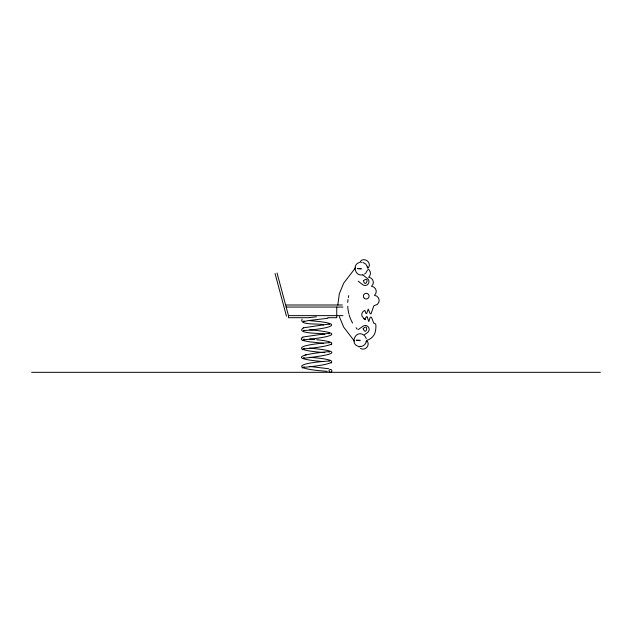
<?xml version="1.0" encoding="UTF-8"?>
<svg xmlns="http://www.w3.org/2000/svg" width="632" height="632" viewBox="0 0 632 632"><rect width="100%" height="100%" fill="white"/><g stroke="black" fill="none" stroke-linecap="round" stroke-linejoin="round"><path stroke-width="0.95" d="M337.812 305.153L339.313 293.762L343.713 283.144L355.524 267.755M304.087 339.123L303.652 339.858M304.087 357.42L303.32 358.328C320.59 356.25 354.347 352.166 309.633 348.145M304.079 320.811L303.297 321.704L308.377 320.558L327.882 318.275M367.453 270.148L365.849 273.016L364.546 274.043M366.307 341.801C365.604 344.527 363.037 346.541 360.224 346.597M368.622 267.36C371.727 262.501 364.459 256.924 360.572 261.182M329.09 333.901L329.588 333.198L303.4 336.943L301.274 338.562L301.496 339.621L302.981 340.585M329.082 352.198L329.541 351.558C308.139 353.407 281.825 358.178 323.458 361.599M304.032 366.75L303.534 367.358C324.974 365.517 351.226 360.659 309.727 357.293M304.032 330.149L303.478 330.797L304.103 330.544C326.507 328.94 350.152 323.797 309.735 320.661M304.039 348.445L303.494 349.101L304.111 348.848C315.471 347.916 352.143 343.539 316.703 339.716M329.146 324.564L329.738 323.955L303.249 327.842M329.146 342.884L329.754 342.283L328.356 342.757C302.23 344.44 285.696 349.725 324.808 352.617M329.154 361.172L329.754 360.58L328.356 361.062C295.057 363.337 291.147 368.78 327.218 371.34M331.144 344.724L331.603 344.282M331.136 363.06L331.595 362.618M302.088 319.16C298.715 325.851 320.74 322.976 323.466 324.974M359.016 347.11L360.28 346.139M365.975 341.762L367.074 340.925M358.36 329.525L363.013 326.207A3.887 3.887 0 0 1 368.44 327.123A3.887 3.887 0 0 1 367.532 332.55L363.653 335.308M303.573 327.739C294.054 334.13 323.292 332.851 324.808 334.312M302.072 337.48L302.799 337.132M359.568 262.454C351.613 264.373 355.231 277.219 363.013 274.699M303.7 339.842C322.012 338.049 353.375 333.601 309.641 329.817M306.646 354.599L305.209 354.86M309.435 317.564L316.442 316.822M286.17 304.995L342.347 304.995M286.17 307.057L342.939 307.057M277.045 273L288.469 315.637L342.939 315.637M309.151 317.699L288.469 317.699L288.469 315.637M327.866 317.699L336.738 317.699L336.738 307.057M31.6 372.319L600.4 372.319M314.815 339.55L309.727 338.981M323.458 343.279L309.34 341.793L302.641 340.474M309.633 366.449L328.877 368.772M362.855 262.414L365.731 264.026L367.413 266.854M363.25 334.683C355.255 329.959 349.52 344.322 358.573 346.399M360.485 348.453C364.727 351.163 370.194 345.704 367.476 341.454M364.269 318.978L361.954 316.047A4.764 4.764 0 0 1 363.187 311.442L364.846 310.367L365.928 313.361L366.655 313.591L368.259 309.095L370.123 313.638L371 313.907L373.836 305.793A74.086 74.086 0 0 1 377.351 304.395A5.135 5.135 0 0 0 374.444 295.357A5.135 5.135 0 0 0 371.537 286.312A5.135 5.135 0 0 0 368.638 277.274A5.135 5.135 0 0 0 367.658 268.782M302.088 367.69L302.815 368.029M302.08 349.362L302.807 349.701M363.763 318.615L365.375 319.721C364.877 318.741 366.434 315.297 367.318 317.335M360.161 261.711L361.425 262.683M367.129 267.052L368.219 267.889M362.91 275.031L367.445 278.507A3.887 3.887 0 0 1 368.164 283.966A3.887 3.887 0 0 1 362.705 284.684L358.17 281.2M364.585 335.679L366.268 338.507M354.37 341.059L343.713 327.171L339.313 316.553M356.061 327.692L357.23 329.248M367.184 316.948L368.819 321.57L370.162 317.351A0.972 0.972 0 0 1 371.679 317.762L373.781 323.26A1.983 1.983 0 0 1 374.563 323.379L374.808 323.481A1.983 1.983 0 0 1 375.882 325.204A23.036 23.036 0 0 1 375.692 329.509L375.606 330.046A23.036 23.036 0 0 1 375.297 331.626L374.966 333.017A11.929 11.929 0 0 1 366.497 340.411M275.046 273.53L286.47 316.166M352.593 323.063A38.007 38.007 0 0 1 349.196 314.989M348.943 314.057A38.007 38.007 0 0 1 347.742 306.338M347.742 302.452A38.007 38.007 0 0 1 348.003 299.529M348.303 297.585A38.007 38.007 0 0 1 348.706 295.673M363.155 328.751C366.521 336.738 368.954 322.296 363.155 328.751M357.641 268.576L361.243 269.003L361.291 268.576L357.641 268.624M356.495 340.237L360.145 340.237L360.09 340.664L356.495 340.237M363.542 280.545C365.035 289.085 370.644 275.552 363.542 280.545M304.024 339.684L303.32 340.016L304.024 339.684M364.214 298.185A2.86 2.86 0 0 0 368.993 296.906A2.86 2.86 0 0 0 365.493 293.406A2.86 2.86 0 0 0 364.214 298.185M330.82 372.264A1.422 1.414 -46.5 0 0 331.476 369.894A1.422 1.414 -46.5 0 0 329.098 370.526A1.422 1.414 -46.5 0 0 330.82 372.264"/></g></svg>
